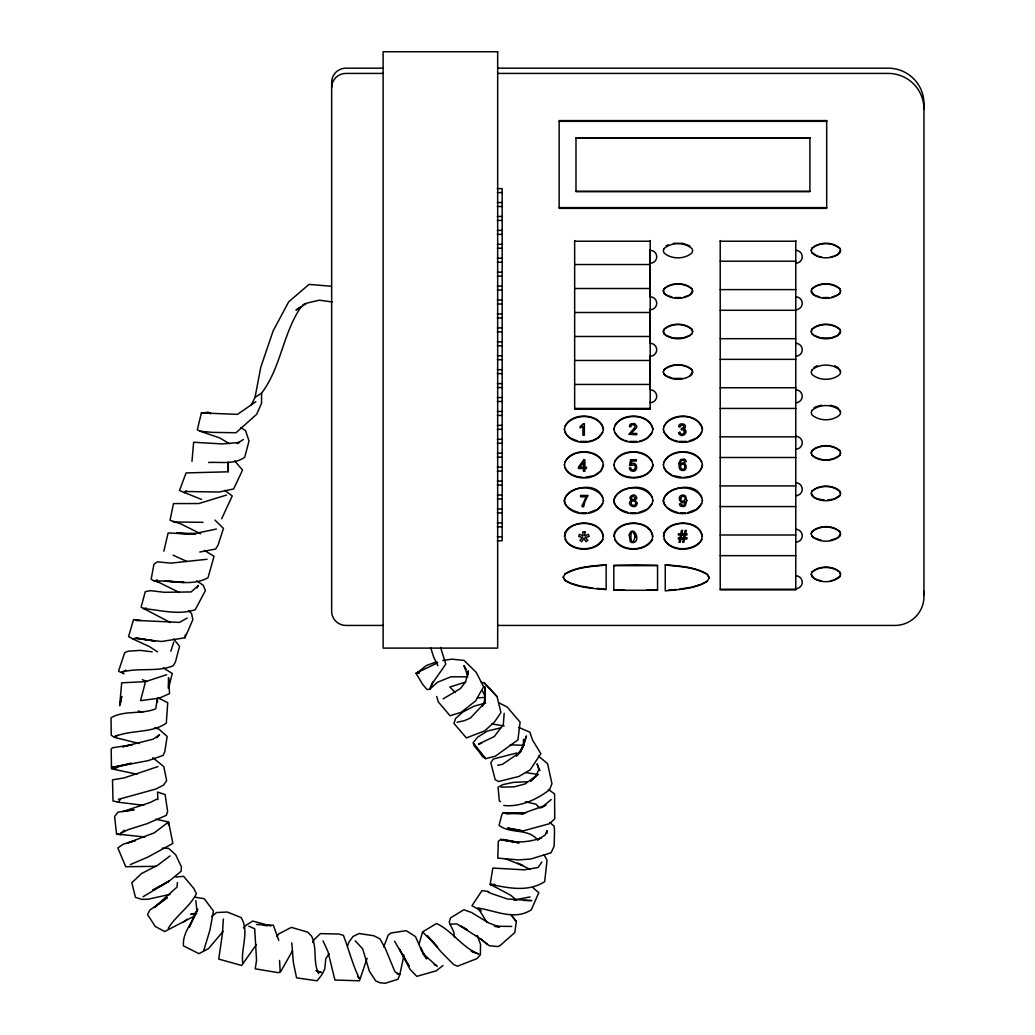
<?xml version="1.0" encoding="UTF-8"?>
<svg xmlns="http://www.w3.org/2000/svg" width="1035" height="1035" viewBox="0 0 1035 1035"><rect width="100%" height="100%" fill="white"/><g stroke="black" fill="none" stroke-linecap="round" stroke-linejoin="round"><path stroke-width="1.5" d="M228.295 471.662L228.295 462.322M575.99 137.914L809.913 137.914L575.99 137.914L575.99 191.579L809.913 191.579L809.913 137.914M574.658 240.547L574.658 409.11L650.2 409.11L650.2 402.033M650.226 309.051L650.2 389.794A6.508 6.456 0 0 1 656.707 396.25A6.508 6.456 0 0 1 650.2 402.706L650.213 355.535M650.252 262.554L650.213 343.31A6.508 6.456 0 0 1 656.733 349.765A6.508 6.456 0 0 1 650.213 356.221M301.017 306.994C282.723 333.542 281.08 367.567 261.583 393.106L261.557 403.288L256.706 414.246L236.006 432.733L212.304 432.371L200.247 431.233L197.297 429.861L201.398 412.926L207.983 412.37L210.635 413.159L201.398 412.926L237.442 414.375L255.852 401.671M228.269 462.36L228.218 471.805L186.093 472.917L179.482 490.538L201.592 499.439M168.252 688.094L168.576 677.809L169.546 693.592L159.506 698.056L140.527 700.669L145.521 681.638L166.648 674.716M168.472 825.05L168.576 821.958L155.625 819.19M242.733 963.158C240.78 948.151 249.616 931.228 241.077 917.54L227.312 912.029L216.561 912.547L211.528 916.544M546.907 833.524L547.036 830.562L544.992 835.232L538.679 839.126L541.202 837.897C527.811 842.839 514.149 843.02 500.759 839.45L498.288 841.339L497.796 858.144L518.574 859.891L530.826 859.011L551.06 852.775L554.126 846.229L554.527 832.14L554.204 826.266L549.727 822.424M121.638 696.516L119.659 705.702L121.69 682.815L145.521 681.638M468.027 674.885L468.273 670.835L465.647 681.742L460.459 688.586L443.122 698.871M223.366 919.054L222.396 933.932L218.747 959.096L241.66 965.461L256.421 944.528M504.187 713.361L503.308 724.604L494.29 736.545L478.532 744.087L481.689 743.272M177.412 882.57L177.037 887.06L154.228 907.591L167.243 897.668L149.894 910.05L147.475 914.526L155.315 926.519L164.733 931.552L194.58 915.962M191.967 461.377L193.649 442.255L222.318 443.924L239.395 442.437L237.235 443.549M141.174 620.521L133.541 619.629L128.573 636.538L132.92 638.957L134.615 638.349L161.589 641.493L184.954 637.78L185.291 634.753M251.376 404.879L255.024 397.427L260.755 367.322L273.124 330.915L288.7 301.806L309.012 284.405L331.071 286.216M403.986 955.059L399.846 974.504L397.983 979.252L385.201 983.25L380.026 982.797L375.705 980.882L369.366 971.231L362.703 948.901L355.212 940.789M120.487 702.959L121.742 696.71M564.373 429.421C567.219 411.801 600.015 411.684 603.444 429.007C600.636 446.771 567.18 446.771 564.373 429.007M564.373 465.064C567.18 447.301 600.636 447.301 603.444 465.064C600.015 482.388 567.219 482.271 564.373 464.65M564.373 536.337C567.84 519.13 599.99 519.13 603.444 536.337M603.444 464.65L600.83 471.016L595.021 475M613.871 429.421C616.705 411.801 649.514 411.684 652.943 429.007C650.135 446.771 616.679 446.771 613.871 429.007M603.444 500.293C600.611 517.914 567.801 518.03 564.373 500.694C567.969 484.432 595.216 483.888 602.784 497.408M613.871 465.064C616.679 447.301 650.135 447.301 652.943 465.064C649.514 482.388 616.705 482.271 613.871 464.65M613.871 536.337C617.326 519.13 649.475 519.13 652.943 536.337M652.943 464.65C652.024 473.823 641.351 477.316 633.407 477.368M663.357 429.421C666.204 411.801 699 411.684 702.442 429.007C699.634 446.771 666.178 446.771 663.357 429.007M652.943 500.293C650.096 517.914 617.3 518.03 613.871 500.694C617.468 484.432 644.714 483.888 652.283 497.408M663.357 465.064C666.178 447.301 699.634 447.301 702.442 465.064C699 482.388 666.204 482.271 663.357 464.65M663.357 536.337C666.825 519.13 698.974 519.13 702.442 536.337M702.442 464.65C701.614 473.305 691.768 477.07 684.161 477.264M702.442 500.293C699.595 517.914 666.799 518.03 663.357 500.694C666.954 484.432 694.213 483.888 701.769 497.408M574.658 241.22L650.2 241.22L650.2 240.547L650.226 296.812A6.508 6.456 0 0 1 656.746 303.268A6.508 6.456 0 0 1 650.226 309.724M163.853 551.189L168.136 532.947L195.486 534.306L176.519 533.154L195.382 533.439L216.354 529.053M168.576 688.094L172.263 673.487L163.362 667.95M419.201 943.661L422.565 931.94L436.524 923.518C452.605 931.021 462.089 947.646 478.804 953.985L472.788 952.122M367.114 958.255L359.443 980.805L334.926 980.041L327.94 951.54L322.998 940.841M512.377 916.492L516.349 921.564L514.77 932.587L499.853 945.757L497.835 946.533L489.374 945.757L481.378 939.457L460.148 925.795L467.497 929.96L456.694 923.867L450.07 924.294L449.229 922.107L450.561 917.877L463.848 909.752L471.468 912.469L488.404 922.767L499.413 927.075L495.377 926.597M203.597 950.971L209.937 930.167L213.443 910.981L204.167 898.665L194.683 897.177M170.801 651.235L173.789 642.088M663.306 372.186L664.03 369.637C671.314 363.039 684.653 363.039 691.949 369.637L692.674 372.186L691.949 374.347C684.653 380.945 671.314 380.945 664.03 374.347L663.306 371.798M692.674 290.835L689.866 294.936L683.889 297.136M692.674 371.798L689.866 375.886M811.22 250.755L811.932 248.594C819.228 241.996 832.567 241.996 839.864 248.594M811.22 331.705L811.932 329.557C819.228 322.959 832.567 322.959 839.864 329.557M840.575 250.354L837.781 254.455L834.533 255.994M840.575 331.316L837.781 335.418L831.804 337.617M811.22 534.112L811.932 531.951C819.228 525.353 832.567 525.353 839.864 531.951M840.575 452.748L839.864 454.908C832.567 461.507 819.228 461.507 811.932 454.908L811.22 452.748L811.932 450.6C819.228 444.002 832.567 444.002 839.864 450.6L840.575 453.149L839.864 455.296C832.567 461.895 819.228 461.895 811.932 455.296L811.22 453.149L811.932 450.988C819.228 444.39 832.567 444.39 839.864 450.988M840.575 533.711L837.781 537.812L830.432 540.335M347.45 946.132L349.015 941.979L353.038 936.468L359.093 933.505L373.842 935.756L379.974 938.887L385.188 948.163L394.943 971.826L399.846 974.504L397.181 973.87M383.726 946.947L388.177 935.148L390.868 933.027L406.108 930.685L415.501 936.597L422.164 951.786M432.798 682.052L429.836 689.168L427.067 689.62L422.629 684.316L416.005 673.28L419.848 671.366L417.17 672.854L426.381 665.518L436.809 661.727M184.954 637.78L192.846 619.719L191.604 613.613L188.499 610.559M221.645 518.794L232.241 495.959L224.711 490.344M312.648 942.445L314.097 939.573L320.41 933.609L339.079 934.049L343.426 935.42C348.95 949.625 352.547 964.685 359.365 978.515L357.605 976.458M196.986 588.022L198.448 585.396L191.1 591.955L164.242 592.292L150.528 590.662L145.262 591.684L141.109 607.183L170.387 622.54M292.582 950.635L280.433 972.085L278.324 972.68L255.257 968.838L256.538 960.208L254.701 928.783L248.775 926.157M157.967 766.599L124.045 777.932L112.504 779.872L113.009 800.961L118.404 802.216L120.616 798.722M276.94 936.571L278.57 934.01L291.327 927.373L307.835 932.16L311.613 936.248C317.447 948.125 312.699 962.149 318.702 973.676M565.032 426.122C572.601 412.616 599.847 413.159 603.444 429.421M565.032 461.765C572.562 449.035 595.254 449.035 602.784 461.765M602.784 432.307L597.725 438.012L593.676 440.03M614.531 426.122C622.1 412.616 649.346 413.159 652.943 429.421M614.531 461.765C622.061 449.035 644.753 449.035 652.283 461.765M602.784 503.579L597.725 509.285L588.967 512.584M652.283 432.307L647.224 438.012L643.175 440.03M482.194 706.387L483.746 703.942L485.117 696.659L484.82 686.735L485.195 702.455L470.395 718.031L464.456 720.67L457.056 722.249M664.03 426.122C671.599 412.616 698.845 413.159 702.442 429.421M602.784 539.222C595.694 551.163 576.508 551.422 566.986 542.288M664.03 461.765C671.547 449.035 694.252 449.035 701.769 461.765M652.283 503.579L647.224 509.285L638.466 512.584M700.475 434.351L701.769 432.307M652.283 539.222C644.753 551.94 622.061 551.94 614.531 539.222M701.769 503.579L696.71 509.285L687.952 512.584M700.475 541.266L701.769 539.222M329.195 953.649L325.792 958.682L324.822 968.786L322.157 974.336L317.15 980.818L296.579 977.855L293.397 962.628L291.754 942.833M516.491 756.249L523.477 745.886L526.453 735.963L520.501 751.966L517.5 755.175M541.835 862.039L537.993 867.563L524.24 869.827L492.815 868.067L490.189 884.317L510.734 895.262L516.491 900.178M168.226 928.382C176.066 915.496 189.832 906.945 196.43 893.671L193.778 888.418L183.596 876.334L175.821 877.046M243.51 928.007L245.528 925.575L252.721 921.072L270.834 925.963M156.854 737.787L159.519 734.798L153.18 739.158L122.829 746.727M223.146 931.319L208.565 948.552L198.966 953.662L183.467 945.899C182.173 932.263 193.493 921.486 197.659 909.118L189.146 927.476L196.87 910.425L195.822 900.67M530.774 781.011L536.001 775.901L538.769 769.471L537.113 763.817L539.947 770.661M691.949 333.464L689.866 335.418L683.889 337.617M664.03 370.038C671.314 363.44 684.653 363.44 691.949 370.038M811.932 289.075C819.228 282.477 832.567 282.477 839.864 289.075L840.575 291.236M839.864 292.996L837.781 294.936L831.804 297.136M811.932 491.47C819.228 484.872 832.567 484.872 839.864 491.47L840.575 493.63M839.864 495.39L834.533 498.87L827.405 500.086M811.932 572.433C819.228 565.835 832.567 565.835 839.864 572.433L840.575 574.58M839.864 576.34L834.533 579.833M530.787 781.076L538.226 774.296L525.107 783.948L514.085 786.859L501.121 787.13M186.222 490.875L184.126 492.725L185.485 491.496L219.174 492.039L233.638 488.96L242.552 470.084L234.66 460.898M699.815 435.373L696.71 438.012L689.142 440.988M699.815 542.288C690.306 551.422 671.12 551.163 664.03 539.222M542.819 806.627L551.215 799.499M124.407 830.199L120.5 833.498L128.159 829.643L147.035 823.692L166.337 815.334L167.618 811.401L165.095 794.557L157.553 792.047L157.863 799.654M183.842 921.887L187.219 919.196M442.967 965.526L436.201 970.83L416.82 976.354L410.08 969.381L399.419 949.224L406.212 960.972M170.089 855.893L157.721 865.208L141.472 873.592L131.82 882.764L135.481 897.397L141.873 899.363L147.992 899.234L170.076 894.369M299.878 307.279L295.984 310.151L307.227 302.996L319.388 300.189L332.157 301.935M302.479 305.364L305.066 303.449M255.024 397.427L261.583 393.106M143.063 896.763L169.093 881.173L181.06 871.302L181.436 866.916L175.704 854.819L168.627 848.377L162.301 848.183M237.455 443.2L243.419 439.513M187.128 618.063L179.482 622.397L135.637 620.353L138.457 620.495M118.637 766.172L113.941 768.824L119.581 766.288L131.341 763.3L111.521 767.543L148.108 760.66L163.103 755.446L164.785 751.733L167.14 736.48L159.067 729.209L154.655 727.825M707.228 581.075L701.29 584.296L691.872 587.065M540.593 807.999L545.962 805.139L524.603 812.837L506.671 813.976M565.149 574.05C577.452 566.818 592.305 566.481 606.148 565.045M125.921 670.15L121.651 672.271C137.94 667.213 156.867 672.504 173.259 665.725L175.445 661.96L179.547 646.319L173.699 638.97M157.294 798.981L150.088 802.526L122.919 811.505L134.097 809.771L117.938 812.19L114.6 816.473L116.554 834.003L144.835 837.017M437.727 662.736L416.005 673.28L419.227 673.242M666.113 245.864L668.274 244.842M814.028 367.309L817.275 365.756M814.028 407.777L817.275 406.238M117.602 735.277L114.432 736.778C130.811 729.468 151.175 733.699 166.299 723.142L167.748 702.661L158.044 697.862M207.065 559.275L170.891 563.118L157.333 561.837L153.917 564.321L151.162 579.264L154.448 581.088L157.191 579.82M130.281 864.613L147.837 857.096L172.858 843.434L168.576 821.958L154.383 832.8L127.357 843.046L135.378 840.575L123.061 844.275L117.835 847.95L125.74 866.722L156.143 866.334M465.608 682.078L449.785 687.046L455.413 692.544M226.471 495.066L198.888 503.54L173.492 503.579L170.012 520.204L180.996 523.969L200.648 533.814M485.583 703.037L474.017 706.168L462.736 712.093L455.581 718.51L453.938 723.413L466.384 737.929L484.652 730.878L494.523 721.964L500.927 712.533L497.046 696.581L484.264 682.854L481.301 682.194M588.967 441.298L592.499 440.354M639.643 440.988L641.998 440.354M593.676 475.673L585.176 477.264M118.352 799.382L155.858 789.032L163.543 785.125L166.648 780.662L163.776 766.599L152.857 757.698M830.432 256.99L833.162 256.331M818.633 405.914L821.363 405.254M830.432 580.816L833.162 580.156M500.875 727.838L487.33 731.059L477.691 737.14L473.099 742.755L474.302 746.106L485.674 758.655L495.39 756.171L517.927 739.883L520.1 722.158L507.228 707.073L498.961 702.817M195.214 913.219L190.75 914.241L196.766 913.569M122.893 746.765L132.26 744.734L112.53 747.762L111.185 749.004L111.482 768.785L137.125 774.258M497.693 765.305L502.518 764.283L520.501 751.966L523.477 745.886L523.451 739.378M516.905 752.95L493.255 759.03L490.836 762.782L495.222 779.73L498.663 781.516L518.884 776.457L530.205 769.82L540.839 753.661L532.482 739.947L529.907 732.172L518.587 727.385M146.233 608.05L143.477 608.606C160.619 610.081 178.343 615.463 195.253 609.68L205.409 590.597L203.248 585.292L196.676 580.79M513.981 900.01L530.101 896.918M199.755 552.03L215.629 549.055L218.113 544.966L223.456 528.393L214.944 520.075M679.581 589.187L690.332 587.337M442.812 660.511L451.868 659.166L464.042 660.421L476.126 672.245L483.63 686.684L475.647 700.863L461.17 712.313L450.083 715.767L438.206 701.795L436.705 696.477M795.773 263.239L797.455 263.019A6.508 6.456 0 0 0 797.455 250.548L795.773 250.328M795.773 309.724L797.455 309.504A6.508 6.456 0 0 0 797.455 297.032L795.773 296.812M795.773 356.221L797.455 356.001A6.508 6.456 0 0 0 797.455 343.529L795.773 343.31M795.773 402.706L797.455 402.486A6.508 6.456 0 0 0 797.455 390.014L795.773 389.794M795.773 449.203L797.455 448.983A6.508 6.456 0 0 0 797.455 436.511L795.773 436.291M795.773 495.687L797.455 495.467A6.508 6.456 0 0 0 797.455 482.996L795.773 482.776M795.773 542.185L797.455 541.965A6.508 6.456 0 0 0 797.455 529.493L795.773 529.273M795.773 588.669L797.455 588.449A6.508 6.456 0 0 0 797.455 575.977L795.773 575.758M490.758 885.041L494.834 884.563L490.189 884.317C508.237 888.004 528.018 892.364 544.669 881.665L547.036 860.279L544.19 854.897M668.442 590.235L676.398 589.484M587.699 441.415L580.117 441.415M637.198 441.415L629.616 441.415M686.697 441.415L679.102 441.415M586.444 512.791L581.385 512.791M635.93 512.791L630.871 512.791M685.429 512.791L680.37 512.791M477.303 697.965L484.872 697.37M673.449 243.329L682.531 243.329L689.866 245.864M681.017 297.575L674.962 297.575M828.919 297.575L822.877 297.575M682.531 337.94L673.449 337.94M830.432 337.94L821.363 337.94M682.531 378.422L673.449 378.422M526.763 781.8L513.308 782.382L502.932 784.582L498.081 787.273L499.31 800.883L500.591 801.75M173.388 521.976L202.976 522.339M613.807 565.666L657.548 565.666M646.616 590.118L657.548 589.911M383.053 68.181L345.936 68.181A14.27 14.141 0 0 0 331.666 82.321L331.666 611.297A14.27 14.141 0 0 0 345.936 625.438L383.118 625.438M497.628 68.181L888.185 68.181A35.772 35.475 0 0 1 923.957 103.642L923.957 596.587A29.096 28.851 0 0 1 894.861 625.438L497.667 625.438M383.118 73.42L345.936 73.42A14.27 14.141 0 0 0 331.666 87.574M497.667 73.42L888.185 73.42A35.772 35.475 0 0 1 923.957 108.895M559.159 121.341L826.693 121.341M497.343 188.616L502.169 188.616L502.169 540.775L497.343 540.775M575.99 191.371L809.913 191.371M497.343 192.562L502.169 192.562M497.343 202.537L502.169 202.537M497.343 206.482L502.169 206.482M559.159 207.621L826.693 207.621M497.343 216.47L502.169 216.47M497.343 220.416L502.169 220.416M497.343 230.404L502.169 230.404M497.343 234.35L502.169 234.35M720.218 241.22L795.773 241.22M497.343 244.325L502.169 244.325M497.343 248.271L502.169 248.271M497.343 258.258L502.169 258.258M720.218 261.208L795.773 261.208M497.343 262.204L502.169 262.204M574.658 264.533L650.2 264.533M497.343 272.179L502.169 272.179M497.343 276.125L502.169 276.125M497.343 286.113L502.169 286.113M574.658 288.506L650.2 288.506M720.218 289.619L795.773 289.619M497.343 290.059L502.169 290.059M497.343 300.034L502.169 300.034M497.343 303.992L502.169 303.992M720.218 310.28L795.773 310.28M574.658 312.492L650.2 312.492M497.343 313.967L502.169 313.967M497.343 317.913L502.169 317.913M497.343 327.901L502.169 327.901M497.343 331.847L502.169 331.847M574.658 336.478L650.2 336.478M720.218 338.691L795.773 338.691M497.343 341.822L502.169 341.822M497.343 345.768L502.169 345.768M497.343 355.755L502.169 355.755M720.218 359.352L795.773 359.352M497.343 359.701L502.169 359.701M574.658 360.465L650.2 360.465M497.343 369.676L502.169 369.676M497.343 373.622L502.169 373.622M497.343 383.61L502.169 383.61M574.658 384.451L650.2 384.451M497.343 387.556L502.169 387.556M720.218 387.763L795.773 387.763M497.343 397.543L502.169 397.543M497.343 401.489L502.169 401.489M574.658 408.424L650.2 408.424L650.2 409.11M720.218 408.424L795.773 408.424M497.343 411.464L502.169 411.464M497.343 415.41L502.169 415.41M497.343 425.398L502.169 425.398M497.343 429.344L502.169 429.344M720.218 436.835L795.773 436.835M497.343 439.319L502.169 439.319M497.343 443.265L502.169 443.265M497.343 453.252L502.169 453.252M497.343 457.198L502.169 457.198M720.218 457.496L795.773 457.496M208.604 462.49C220.636 461.804 234.35 464.767 244.726 457.237L249.008 440.975L245.554 430.573L240.637 427.533M497.343 467.173L502.169 467.173M497.343 471.132L502.169 471.132M497.343 481.107L502.169 481.107M497.343 485.053L502.169 485.053M720.218 485.907L795.773 485.907M497.343 495.04L502.169 495.04M497.343 498.986L502.169 498.986M720.218 506.581L795.773 506.581M497.343 508.961L502.169 508.961M497.343 512.907L502.169 512.907M497.343 522.895L502.169 522.895M497.343 526.841L502.169 526.841M720.218 534.991L795.773 534.991M497.343 536.816L502.169 536.816M720.218 555.653L795.773 555.653M720.218 589.226L795.773 589.226M467.82 676.838L450.988 676.786L437.443 682.272L429.836 689.168L432.423 683.294L445.8 664.159L440.599 647.483M154.448 581.088L159.144 581.864L154.448 581.088C172.082 579.936 191.876 586.974 208.048 577.646L214.025 556.325L204.529 550.452M523.697 900.463L531.692 900.605L507.499 899.014L490.978 893.412L487.873 891.445L481.974 890.617L471.96 905.69L481.314 911.033M494.484 926.17L511.717 926.454M613.807 589.911L624.739 590.118M510.19 744.825L524.008 745.342M256.499 924.501L273.369 925.212L278.803 940.466M523.374 813.743L503.178 812.811L501.884 814.454L499.064 825.374C510.682 834.365 528.173 827.677 537.928 840.304M523.568 813.743L503.178 812.811L525.521 813.07M824.39 500.086L817.275 498.87L814.028 497.33L811.22 493.229M681.638 477.264L673.138 475.673M632.139 477.264C625.36 477.019 617.74 474.379 614.531 467.936M582.64 477.264C575.861 477.019 568.241 474.379 565.032 467.936M596.82 588.423L604.595 589.135M514.085 830.161L522.908 830.963L549.391 823.718L554.734 818.918L554.566 793.858L548.356 789.498M665.259 565.058C679.439 566.572 694.692 566.947 707.228 574.516L709.247 577.983M262.838 925.251L267.586 925.808M152.184 651.83L140.437 650.381L128.159 651.196L124.705 652.684L118.52 671.21L124.058 673.876M118.404 802.216L143.839 805.359M471.158 951.359L473.888 951.695M525.935 772.64L537.786 774.413M518.91 842.865L500.759 839.45L518.729 842.801M503.825 805.489C519.932 807.248 536.842 799.563 549.507 789.783L551.953 783.702L547.58 763.662L538.485 756.119M491.845 723.918L504.136 725.962M581.657 586.237L592.162 588.009M116.554 834.003L120.836 834.766M502.984 839.372L514.641 841.558M486.696 921.978L478.092 908.135C495.804 910.541 514.317 920.904 531.291 909.791L538.782 892.713L533.103 887.862M525.521 801.802L536.039 804.182L539.261 807.753M818.633 256.331L821.363 256.99M820.005 297.136L814.028 294.936L811.22 290.835M672.09 297.136L666.113 294.936L664.03 292.996L663.306 290.835L664.03 288.687C671.314 282.076 684.653 282.076 691.949 288.687L692.674 291.236L691.949 293.384C684.653 299.982 671.314 299.982 664.03 293.384L663.306 291.236L664.03 289.075C671.314 282.477 684.653 282.477 691.949 289.075M820.005 337.617L814.028 335.418L811.932 333.464M672.09 337.617L666.113 335.418L664.03 333.464L663.306 331.316L664.03 329.156C671.314 322.558 684.653 322.558 691.949 329.156L692.674 331.316L691.949 333.865C684.653 340.463 671.314 340.463 664.03 333.865L663.306 331.705L664.03 329.557C671.314 322.959 684.653 322.959 691.949 329.557L692.674 331.705M830.432 405.254L833.162 405.914M672.09 378.098L666.113 375.886L664.03 373.946M821.363 540.335L814.028 537.812L811.932 535.871M818.633 580.156L821.363 580.816M139.453 743.557L114.38 737.373L111.237 735.173L111.043 717.785C124.459 709.894 141.355 714.745 155.69 708.82L157.398 698.651L157.579 701.795M674.315 440.354L677.847 441.298M624.817 440.354L627.171 440.988M577.672 440.988L570.091 438.012L566.986 435.373M677.847 512.584C636.318 499.814 696.878 470.11 702.442 500.694M628.348 512.584C586.832 499.814 647.38 470.11 652.943 500.694M578.85 512.584C537.333 499.814 597.881 470.11 603.444 500.694M138.276 710.98L142.701 712.235M580.156 585.978L570.945 583.339L565.149 580.273L563.169 576.974M316.93 971.218L321.471 972.564L315.986 970.494M434.234 964.646L436.615 965.422M200.247 431.233L219.912 437.986L229.395 443.717M505.39 858.752L522.481 865.493L517.759 863.203L529.972 869.413M142.377 679.672L146.647 681.444M157.229 581.541L179.43 592.499M173.091 555.187L186.869 561.449M132.92 638.957L149.467 646.629L157.54 651.882M817.275 255.994L811.932 252.514M834.533 365.756L837.781 367.309L840.575 371.397M834.533 406.238L837.781 407.777L840.575 411.878M817.275 579.833L814.028 578.293L811.22 574.192M207.983 412.37L210.7 413.702M673.138 440.03L669.089 438.012L664.03 432.307M623.639 440.03L619.59 438.012L614.531 432.307M671.78 475L665.984 471.016L664.03 467.936M480.473 938.667L487.356 944.528M478.092 908.135L480.24 910.063M422.565 931.94L437.676 947.129L427.377 935.795L441.117 951.877L453.421 964.374L457.431 966.224L476.837 958.669L480.356 954.839L480.55 944.399L477.29 935.498M497.046 696.581L484.264 682.854M437.21 966.496L422.668 953.183L426.692 958.876L420.637 947.685L422.164 951.812M474.056 743.984L485.674 758.655L482.517 756.598L473.952 744.023M510.772 914.435L516.349 921.564M487.873 891.445L488.688 892.713M565.032 432.307L566.339 434.351M565.032 539.222L566.339 541.266M466.255 669.347L463.939 665.596L467.445 674.898M407.725 963.572L409.239 966.185L394.542 941.242M450.07 924.294L453.718 931.72L454.624 937.412M437.896 665.751L433.613 656.927L430.78 648.014M482.465 690.772L485.117 696.659L485.195 702.455M279.541 960.415L280.162 971.335M795.773 240.547L795.773 589.911L720.218 589.911L720.218 240.547M650.252 249.642L650.252 263.239A6.508 6.456 0 0 0 656.759 256.784A6.508 6.456 0 0 0 650.252 250.328M923.957 591.334A29.096 28.851 0 0 1 923.712 595.099M635.179 536.842C629.487 554.773 629.526 518.91 635.179 536.842M678.882 463.421L679.426 468.467A3.661 3.622 0 0 0 681.198 470.175C689.336 473.034 686.179 458.013 680.202 464.417C679.115 461.455 683.734 457.871 684.795 461.791L686.205 461.688L685.856 460.497A2.924 2.898 0 0 0 684.174 459.035L680.616 459.579L678.882 463.421M629.228 535.017L630.263 541.486A3.04 3.014 0 0 0 632.087 542.599C642.45 542.935 633.019 522.701 629.228 535.017M686.787 500.578L685.325 505.662A3.532 3.493 0 0 1 683.85 506.542L680.914 506.296A2.846 2.82 0 0 1 679.762 505.08L679.426 503.877L680.784 503.76L682.686 505.559A2.161 2.148 0 0 0 684.277 504.925L684.924 503.89A7.064 6.999 0 0 0 685.377 501.432C681.211 506.542 675.519 495.558 682.828 495.053A3.687 3.661 0 0 1 685.713 496.386L686.787 500.578M629.176 434.286L636.758 434.791L636.758 433.445L631.104 433.445L636.46 427.843A3.454 3.428 0 0 0 636.68 425.851L634.636 423.548L631.065 423.794A3.027 3.001 0 0 0 629.772 425.204L629.409 426.627L630.871 426.769L631.027 425.812A1.979 1.966 0 0 1 632.204 424.635C639.669 425.359 630.341 431.207 629.176 434.286M684.963 466.682L684.808 467.781A2.393 2.368 0 0 1 683.98 468.946A1.928 1.915 0 0 1 682.777 469.347C678.844 469.23 680.474 462.334 683.993 464.521A2.238 2.212 0 0 1 684.808 465.621L684.963 466.682M635.412 467.212L634.701 469.243L632.967 470.006A2.083 2.057 0 0 1 631.027 468.79L630.755 467.846L629.267 467.975L629.953 469.812A3.351 3.312 0 0 0 631.544 470.938C638.905 473.487 637.832 459.98 631.143 464.107L631.764 461.041L636.37 461.041L636.37 459.695L630.638 459.695L629.513 465.569L634.364 465.013A2.264 2.238 0 0 1 635.231 466.138L635.412 467.212M680.707 498.378C680.642 505.313 689.219 497.835 683.009 496.218A2.07 2.044 0 0 0 681.729 496.645L680.707 498.378M635.684 503.23L635.645 503.709A2.161 2.135 0 0 1 635.024 504.873A2.199 2.186 0 0 1 633.834 505.481L631.635 504.847L631.027 502.712A2.186 2.173 0 0 1 632.812 500.953L633.795 500.94A2.264 2.238 0 0 1 634.998 501.561A2.199 2.186 0 0 1 635.645 502.751L635.684 503.23M684.484 431.828L683.799 433.523L682.117 434.208A2.044 2.031 0 0 1 680.189 432.992L679.853 431.97L678.559 432.837A3.403 3.364 0 0 0 679.581 434.48C683.229 438.154 689.232 430.948 683.837 428.982L684.523 428.568A2.432 2.419 0 0 0 685.429 426.666L685.312 425.915A2.924 2.898 0 0 0 683.786 424.104L680.797 423.897A3.183 3.157 0 0 0 679.012 425.411L678.585 426.666L679.995 426.912L681.328 424.984L683.436 425.359L683.786 427.481L681.392 428.529L681.237 429.758L683.514 429.965L684.484 431.828M637.133 503.217C636.68 510.695 624.48 503.967 631.725 500.293C626.498 497.641 634.429 492.026 636.422 496.852A2.911 2.885 0 0 1 636.551 498.741L634.96 500.293L637.133 503.217M585.034 531.938L584.672 535.807L588.385 534.306L589.096 536.518L585.189 537.398L587.893 540.335L586.004 541.667L583.856 538.316L581.812 541.667L579.949 540.335L582.563 537.398L578.707 536.518L579.432 534.306L583.067 535.82L582.744 531.938L585.034 531.938M582.33 505.248L582.188 506.736L583.636 506.736L584.891 501.587L588.035 495.454L580.57 495.454L580.57 496.8L586.224 496.8L582.33 505.248M635.205 497.99C635.179 500.759 630.483 499.853 631.583 497.24A1.85 1.837 0 0 1 633.329 496.166L635.205 497.99M565.032 532.637C562.018 551.888 595.397 554.462 602.784 539.636C605.837 520.372 572.394 517.798 565.032 532.637M614.531 532.637C611.504 551.888 644.896 554.462 652.283 539.636C655.336 520.372 621.893 517.798 614.531 532.637M664.03 532.637C661.003 551.888 694.394 554.462 701.769 539.636C704.835 520.372 671.392 517.798 664.03 532.637M683.359 538.963L682.686 542.275L683.863 542.275L684.549 538.963L686.968 538.963L686.968 537.799L684.782 537.799L685.377 534.966L686.968 534.966L686.968 533.814L685.61 533.814L686.296 530.463L685.105 530.463L684.42 533.814L681.949 533.814L682.634 530.463L681.457 530.463L680.771 533.814L678.391 533.814L678.391 534.966L680.538 534.966L679.956 537.799L678.391 537.799L678.391 538.963L679.71 538.963L679.038 542.275L680.215 542.275L680.901 538.963L683.359 538.963M681.716 534.966L681.134 537.799L683.605 537.799L684.187 534.966L681.716 534.966M664.03 248.594L663.306 250.755L664.03 252.902C671.314 259.5 684.653 259.5 691.949 252.902L692.674 250.755L691.949 248.594C684.653 241.996 671.314 241.996 664.03 248.594M811.932 248.206L811.22 250.354L811.932 252.902C819.228 259.5 832.567 259.5 839.864 252.902L840.575 250.755L839.864 248.206C832.567 241.608 819.228 241.608 811.932 248.206M811.932 288.687L811.22 291.236L811.932 293.384C819.228 299.982 832.567 299.982 839.864 293.384L840.575 290.835L839.864 288.687C832.567 282.076 819.228 282.076 811.932 288.687M811.932 329.156L811.22 331.316L811.932 333.865C819.228 340.463 832.567 340.463 839.864 333.865L840.575 331.705L839.864 329.156C832.567 322.558 819.228 322.558 811.932 329.156M811.932 370.038L811.22 372.186L811.932 374.347C819.228 380.945 832.567 380.945 839.864 374.347L840.575 372.186L839.864 370.038C832.567 363.44 819.228 363.44 811.932 370.038M811.932 410.52L811.22 412.667L811.932 414.828C819.228 421.426 832.567 421.426 839.864 414.828L840.575 412.667L839.864 410.52C832.567 403.909 819.228 403.909 811.932 410.52M811.932 491.082L811.22 493.63L811.932 495.778C819.228 502.376 832.567 502.376 839.864 495.778L840.575 493.229L839.864 491.082C832.567 484.483 819.228 484.483 811.932 491.082M811.932 531.563L811.22 533.711L811.932 536.259C819.228 542.857 832.567 542.857 839.864 536.259L840.575 534.112L839.864 531.563C832.567 524.952 819.228 524.952 811.932 531.563M811.932 572.032L811.22 574.58L811.932 576.741C819.228 583.339 832.567 583.339 839.864 576.741L840.575 574.192L839.864 572.032C832.567 565.433 819.228 565.433 811.932 572.032M709.247 577.608L707.228 581.437C694.692 589.006 679.439 589.381 665.259 590.894L665.259 564.696C679.439 566.197 694.692 566.585 707.228 574.153L709.247 577.608M565.149 573.675L563.169 577.336L565.149 580.635C577.452 587.867 592.305 588.203 606.148 589.639L606.148 564.67C592.305 566.119 577.452 566.455 565.149 573.675M583.429 423.755L580.105 426.627L580.105 427.973L582.938 426.291L582.938 435.217L584.348 435.217L584.348 423.755L583.429 423.755M583.468 462.063L579.859 467.212L583.468 467.212L583.468 462.063M583.727 459.812L578.462 467.212L578.462 468.493L583.468 468.493L583.468 471.236L584.878 471.236L584.878 468.493L586.444 468.493L586.444 467.212L584.878 467.212L584.878 459.812L583.727 459.812M169.093 881.173L152.947 890.035L169.093 881.173M522.908 830.963L507.862 828.104L522.908 830.963M635.671 564.864L613.807 565.304L613.807 590.273L657.548 590.273L657.548 565.304L635.671 564.864M497.667 51.75L383.118 51.75L383.118 648.104L497.667 648.104L497.667 51.75M826.693 120.59L559.159 120.59L559.159 208.371L826.693 208.371L826.693 120.59M184.114 582.42L164.681 580.971L184.114 582.42M154.797 641.066L136.258 638.052L154.797 641.066"/></g></svg>
